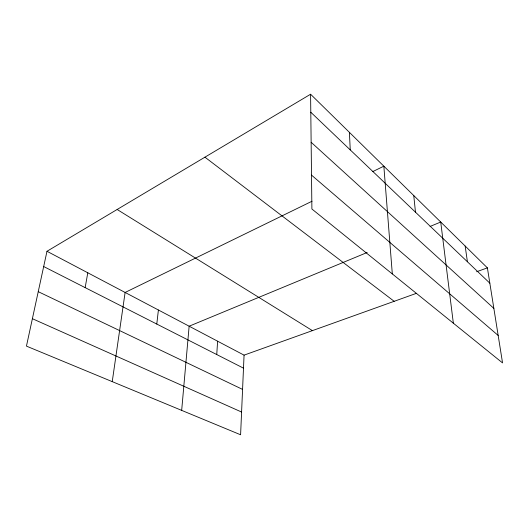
<?xml version="1.0" encoding="UTF-8"?>
<svg xmlns="http://www.w3.org/2000/svg" width="529" height="529" viewBox="0 0 529 529"><rect width="100%" height="100%" fill="white"/><g stroke="black" fill="none" stroke-linecap="round" stroke-linejoin="round"><path stroke-width="0.79" d="M46.988 251.282L244.061 355.144L240.602 434.772L26.45 346.125L46.988 251.282L310.589 94.228L487.394 267.872L502.55 362.914L311.898 209.001L310.589 94.228M216.745 354.549L217.611 341.212M181.672 410.378L189.144 326.201L367.186 252.485M156.782 324.059L158.402 310.001M112.234 381.634L125.115 292.458L312.064 201.212M85.149 287.631L87.794 272.792M372.714 171.614L383.849 166.179L392.313 273.916M430.07 226.452L440.723 222.035L453.346 323.193M244.061 355.144L416.515 293.297M476.609 271.741L487.394 267.872M32.388 318.703L241.588 412.038M38.247 291.671L242.573 389.397M43.689 266.543L243.492 368.151M117.147 209.484L312.414 330.632M204.935 157.179L394.171 301.312M311.515 175.112L498.173 335.452M311.138 142.275L493.848 308.367M310.794 112.241L489.834 283.18M465.156 246.031L467.411 261.769M413.757 195.551L415.483 212.189M349.404 132.349L350.251 149.912"/></g></svg>
